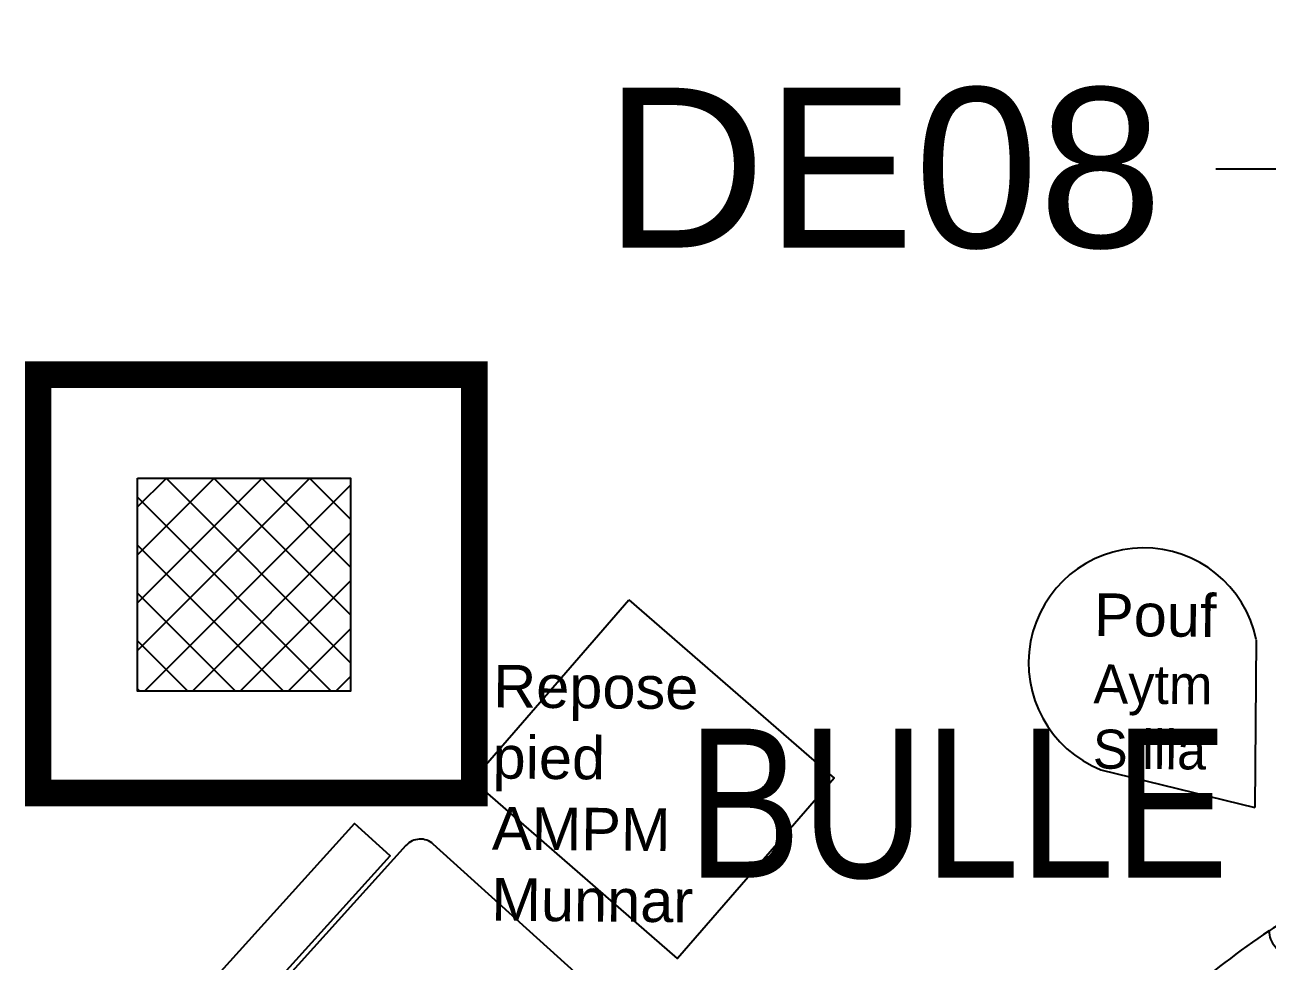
# Model space of a CAD drawing. Extents: x -27.9 to 24.1, y -8.6 to 57.6.
# Drawn here: x -9.964 to -7.631, y 6.188 to 7.945 of the extents above; entities that cross this region are included whole.
import ezdxf
from ezdxf import colors
from ezdxf.entities.mleader import LeaderData, LeaderLine
from ezdxf.math import Vec2, Vec3

# ---------------------------------------------------------------- set-up
doc = ezdxf.new("R2010")
doc.units = 0
doc.header["$LTSCALE"] = 0.002
doc.linetypes.add('CACHE', pattern=[0.375, 0.25, -0.125])
doc.linetypes.add('CONTINU', pattern=[0])
for name, color, linetype in [('02-CLOISON_HACH MACONNERIE', 6, 'Continuous'), ('_ANNO-CONCEPT-T', 7, 'Continuous'), ('A-legende', 7, 'Continuous'), ('A-mobilier', 252, 'Continuous'), ('A-texte', 7, 'Continuous')]:
    doc.layers.add(name, color=color, linetype=linetype)
for name, color, linetype, true_color in [('04-MOBILIER', 1, 'Continuous', 0xff0000), ('A-Détails', 7, 'Continuous', 0x00a500), ('CONST MOB', 40, 'Continuous', 0xffbf00)]:
    doc.layers.add(name, color=color, linetype=linetype, true_color=true_color)
doc.styles.get("Standard").update_dxf_attribs({"font": 'ARIALN.TTF'})
doc.styles.add('Y_TXT_COT', font='arial.ttf', dxfattribs={"height": 0.2})

# ---------------------------------------------------------------- blocks, each defined once
blk = doc.blocks.new('Xref-R3-2018-11')
at = {"layer": '02-CLOISON_HACH MACONNERIE', "transparency": 33554687}
h = blk.add_hatch(dxfattribs=at)
h.set_pattern_fill('ANSI37', color=256, scale=0.02)
h.paths.add_polyline_path([(-7.0282, 0.2256), (-6.628, 0.2256), (-6.628, -0.1744), (-7.0282, -0.1744)])
blk.add_lwpolyline([(-7.0282, 0.2256), (-6.628, 0.2256), (-6.628, -0.1744), (-7.0282, -0.1744)], close=True)
blk = doc.blocks.new('A$C3F9375E2')
at = {"layer": 'CONST MOB'}
for p, q in [((-33.92, 0.73), (-32.32, 4.24)), ((-36.01, -4.77), (-33.92, 0.73)), ((-37.7, -10.04), (-36.01, -4.77)), ((-40.12, -16.64), (-37.7, -10.04)), ((-44.95, -12.13), (-42.21, -21.09)), ((-42.21, -21.09), (-40.12, -16.64)), ((13.54, -31.1), (16.19, -28.29)), ((9.25, -35.13), (13.54, -31.1)), ((5.02, -38.68), (9.25, -35.13)), ((-0.17, -43.43), (5.02, -38.68)), ((-3.5, -47.06), (-0.17, -43.43)), ((5.83, -46.19), (-3.5, -47.06))]:
    blk.add_line(p, q, dxfattribs=at)
for centre, radius, start, end in [((-23.1, 0), 10.15, 89.2162, 155.3014), ((-24.38, -15.91), 26.1, 63.736, 86.88), ((-15.77, 7.01), 2.98, 323.5327, 9.2375), ((-66.56, -99.24), 119.49, 49.0206, 63.2784), ((-137.99, 85.95), 148.47, 315.8399, 327.0704), ((12.47, -11.93), 2.98, 103.0615, 148.7663), ((-5.47, -28.59), 26.1, 25.4189, 48.563), ((-46.33, -13.14), 1.71, 36.0664, 182.6808), ((131.88, -95.06), 148.47, 145.2286, 156.4591), ((-10.04, -14.96), 38.05, 177.3714, 294.9276), ((-46.07, -2.22), 21.12, 286.2457, 313.7161), ((10.77, 16.06), 53.94, 218.4424, 253.8565), ((8.77, -21.37), 10.15, 316.9976, 23.0828), ((-40.61, -20.94), 1.62, 185.6413, 285.8671), ((-5.26, -7.84), 39.26, 199.7259, 272.573), ((15.43, -43.47), 21.12, 158.5829, 186.0533), ((-3.96, -45.51), 1.62, 186.4319, 286.6577), ((5.42, -47.85), 1.71, 289.6181, 76.2326)]:
    blk.add_arc(centre, radius, start, end, dxfattribs=at)
blk = doc.blocks.new('A$C2ECA2C73')
at = {"layer": '04-MOBILIER', "linetype": 'CONTINU'}
for p in [(4.0212, -39.0175), (4.0212, -39.0175), (3.7293, -39.2616)]:
    blk.add_line(p, (4.0182, -39.3325), dxfattribs=at)
blk.add_lwpolyline([(2.8433, -38.9425), (3.2283, -39.2771), (2.9342, -39.6156), (2.5492, -39.281)], close=True, dxfattribs=at)
at = {"layer": '04-MOBILIER'}
blk.add_lwpolyline([(2.8379, -39.8232), (2.4317, -40.2728), (1.9887, -39.8726), (2.395, -39.423), (2.3278, -39.3624), (1.8597, -39.8806), (2.4368, -40.402), (2.905, -39.8838)], close=True, dxfattribs=at)
blk.add_lwpolyline([(2.8515, -39.7407), (2.4757, -39.4011, 0.414214), (2.4246, -39.4037), (2.0487, -39.8198, 0.261972), (2.027, -39.8977), (2.4028, -40.2373, 0.261972), (2.4782, -40.2078), (2.8541, -39.7918, 0.414214)], format="xyb", close=True, dxfattribs=at)
at = {"layer": '04-MOBILIER', "linetype": 'Continuous'}
blk.add_arc((3.8097, -39.0611), 0.216, 11.6618, 248.1378, dxfattribs=at)
blk.add_arc((3.8097, -39.0611), 0.216, 11.6618, 248.1378, dxfattribs=at)
at = {"layer": 'CONST MOB', "xscale": 0.01376951398866447, "yscale": 0.01376951398866447, "zscale": 0.01376951398866447, "rotation": 74.81607804541628}
blk.add_blockref('A$C3F9375E2', (3.883, -39.6879), dxfattribs=at)
at = {"layer": '_ANNO-CONCEPT-T', "char_height": 0.08, "width": 1.472401, "attachment_point": 1, "rotation": 359.5012}
for s, insert in [('{\\fArial|b0|i0|c0|p34;Pouf\\P\\fMangal|b0|i0|c0|p2;\\H0.91667x;Aytm\\PStilla}', (3.717, -38.9304)), ('{\\fArial|b0|i0|c0|p34;Repose\\Ppied \\PAMPM\\PMunnar}', (2.5888, -39.0646))]:
    blk.add_mtext(s, dxfattribs=dict(at, insert=insert))

msp = doc.modelspace()

# ---------------------------------------------------------------- linework, layer by layer
at = {"layer": 'A-legende', "color": 5, "linetype": 'CACHE', "ltscale": 5, "true_color": 0x1100ff, "const_width": 0.05}
msp.add_lwpolyline([(-9.9391, 7.2889), (-9.12, 7.2889), (-9.12, 6.5036), (-9.9391, 6.5036)], close=True, dxfattribs=at)

# ---------------------------------------------------------------- block references
at = {"ltscale": 0.01}
msp.add_blockref('Xref-R3-2018-11', (-2.7244, 6.8691), dxfattribs=at)
at = {"layer": 'A-mobilier', "ltscale": 0.01}
msp.add_blockref('A$C2ECA2C73', (-11.673, 45.8089), dxfattribs=at)

# ---------------------------------------------------------------- texts
at = {"layer": 'A-texte', "ltscale": 0.1, "insert": (-8.72, 6.6246), "char_height": 0.27988, "attachment_point": 1}
msp.add_mtext_dynamic_manual_height_columns('BULLE', width=1.401625, gutter_width=12.5, heights=[0], dxfattribs=at)

# ---------------------------------------------------------------- next in the draw order: leaders
at = {"layer": 'A-Détails'}
ml = msp.add_multileader_mtext('Standard', dxfattribs=at)
ml.set_content('DE08', color=256, style='Y_TXT_COT')
ml.set_leader_properties()
ml.build(insert=Vec2(0, 0))
ml.multileader.update_dxf_attribs({"has_text_frame": 1, "text_left_attachment_type": 2, "text_right_attachment_type": 2, "dogleg_length": 1, "arrow_head_size": 0.25})
ctx = ml.context
ctx.base_point, ctx.char_height, ctx.arrow_head_size, ctx.landing_gap_size, ctx.plane_origin = Vec3(-8.9253, 7.6742), 0.3, 0.25, 0.1, Vec3(-12.3698, 10.5417)
ctx.left_attachment, ctx.right_attachment, ctx.text_align_type = 2, 2, 2
notes = []
notes.append((ctx, [(1, (1, 1, 0), (-7.5205, 7.6742), (-1, 0), 0.2072, [(0, [(-6.9648, 6.9638)], 0, [])])]))
ctx.mtext.insert, ctx.mtext.rotation, ctx.mtext.width, ctx.mtext.defined_height, ctx.mtext.alignment, ctx.mtext.flow_direction = Vec3(-7.8277, 7.8273), 6.283185, 0.436539, 0.1999, 3, 5
ctx.mtext.has_bg_fill, ctx.mtext.bg_color, ctx.mtext.bg_scale_factor, ctx.mtext.bg_transparency, ctx.mtext.use_window_bg_color = 1, -1027028792, 1.5, 0, 1
for ctx, leaders in notes:
    for number, flags, end, landing, length, lines in leaders:
        leader = LeaderData()
        leader.index, (leader.has_last_leader_line, leader.has_dogleg_vector, leader.attachment_direction) = number, flags
        leader.last_leader_point, leader.dogleg_vector, leader.dogleg_length = Vec3(end), Vec3(landing), length
        for number, points, colour, breaks in lines:
            line = LeaderLine()
            line.index, line.vertices, line.color, line.breaks = number, Vec3.list(points), colors.encode_raw_color(colour), breaks
            leader.lines.append(line)
        ctx.leaders.append(leader)

doc.saveas('drawing.dxf')
